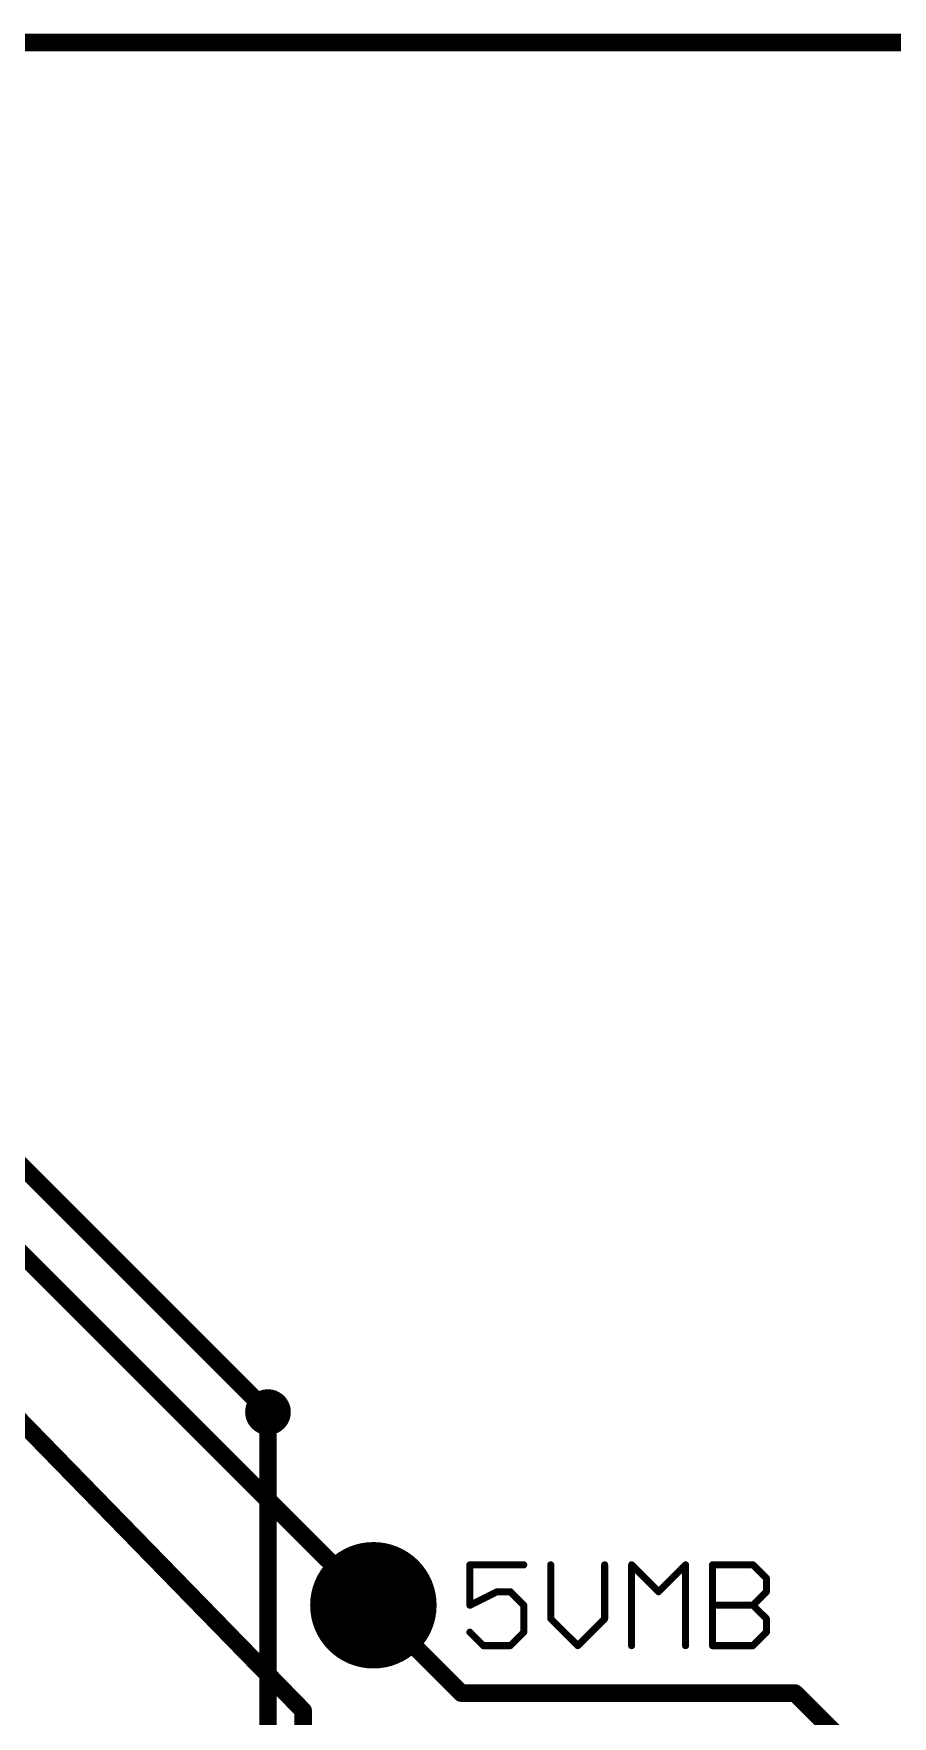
# Model space of a CAD drawing. Extents: x -18 to 144, y -21 to 125.
# Drawn here: x 54.52 to 66.94, y 27.86 to 52.2 of the extents above; entities that cross this region are included whole.
import ezdxf

# ---------------------------------------------------------------- set-up
doc = ezdxf.new("R2010")
doc.units = 0
for name, color, linetype in [('1', 251, 'CONTINUOUS'), ('15', 251, 'CONTINUOUS'), ('17', 1, 'CONTINUOUS'), ('18', 82, 'CONTINUOUS'), ('21', 253, 'CONTINUOUS'), ('23', 7, 'CONTINUOUS')]:
    doc.layers.add(name, color=color, linetype=linetype)

# ---------------------------------------------------------------- blocks, each defined once
blk = doc.blocks.new('ROUNDP')
at = {"const_width": 0.5}
blk.add_lwpolyline([(0, -0.25, 1), (0, 0.25, 1), (0, -0.25)], format="xyb", dxfattribs=at)
blk = doc.blocks.new('ROUNDV')
at = {"const_width": 0.5}
blk.add_lwpolyline([(0, -0.25, 1), (0, 0.25, 1), (0, -0.25)], format="xyb", dxfattribs=at)

msp = doc.modelspace()

# ---------------------------------------------------------------- linework, layer by layer
at = {"layer": '1', "const_width": 0.254}
for points in [[(57.912, 32.258), (57.912, 21.082)], [(60.706, 28.194), (59.436, 29.464)], [(65.532, 28.194), (60.706, 28.194)], [(66.294, 27.432), (65.532, 28.194)]]:
    msp.add_lwpolyline(points, dxfattribs=at)
at = {"layer": '1', "const_width": 0.127}
for points in [[(57.9755, 32.258, 1), (57.8485, 32.258)], [(59.4809, 29.5089, 1), (59.3911, 29.4191)], [(60.706, 28.2575, 1), (60.706, 28.1305)], [(60.6611, 28.1491, 1), (60.7509, 28.2389)], [(65.5769, 28.2389, 1), (65.4871, 28.1491)], [(65.532, 28.1305, 1), (65.532, 28.2575)]]:
    msp.add_lwpolyline(points, format="xyb", dxfattribs=at)
at = {"layer": '15', "const_width": 0.254}
for points in [[(76.2, 52.07), (38.608, 52.07)], [(49.53, 40.64), (57.912, 32.258)], [(49.022, 39.878), (59.436, 29.464)], [(58.42, 27.94), (48.514, 38.1)], [(58.42, 17.272), (58.42, 27.94)]]:
    msp.add_lwpolyline(points, dxfattribs=at)
at = {"layer": '15', "const_width": 0.127}
for points in [[(57.8671, 32.2131, 1), (57.9569, 32.3029)], [(59.3911, 29.4191, 1), (59.4809, 29.5089)], [(58.4835, 27.94, 1), (58.3565, 27.94)], [(58.3745, 27.8957, 1), (58.4655, 27.9843)]]:
    msp.add_lwpolyline(points, format="xyb", dxfattribs=at)
at = {"layer": '21', "const_width": 0.1016}
for points in [[(61.6106, 30.0492), (60.831, 30.0492)], [(60.831, 30.0492), (60.831, 29.4645)], [(62.0004, 30.0492), (62.0004, 29.2696)], [(62.78, 29.2696), (62.78, 30.0492)], [(63.1698, 28.8798), (63.1698, 30.0492)], [(63.1698, 30.0492), (63.5596, 29.6594)], [(63.5596, 29.6594), (63.9494, 30.0492)], [(63.9494, 30.0492), (63.9494, 28.8798)], [(64.3392, 28.8798), (64.3392, 30.0492)], [(64.3392, 30.0492), (64.9239, 30.0492)], [(64.9239, 30.0492), (65.1188, 29.8543)], [(60.831, 29.4645), (61.2208, 29.6594)], [(61.2208, 29.6594), (61.4157, 29.6594)], [(61.4157, 29.6594), (61.6106, 29.4645)], [(65.1188, 29.6594), (64.9239, 29.4645)], [(65.1188, 29.8543), (65.1188, 29.6594)], [(61.6106, 29.4645), (61.6106, 29.0747)], [(64.3392, 29.4645), (64.9239, 29.4645)], [(64.9239, 29.4645), (65.1188, 29.2696)], [(62.0004, 29.2696), (62.3902, 28.8798)], [(62.3902, 28.8798), (62.78, 29.2696)], [(65.1188, 29.2696), (65.1188, 29.0747)], [(61.0259, 28.8798), (60.831, 29.0747)], [(61.6106, 29.0747), (61.4157, 28.8798)], [(65.1188, 29.0747), (64.9239, 28.8798)], [(61.4157, 28.8798), (61.0259, 28.8798)], [(64.9239, 28.8798), (64.3392, 28.8798)]]:
    msp.add_lwpolyline(points, dxfattribs=at)
at = {"layer": '21', "const_width": 0.0508}
for points in [[(60.831, 30.0746, 1), (60.831, 30.0238)], [(60.8564, 30.0492, 1), (60.8056, 30.0492)], [(61.6106, 30.0238, 1), (61.6106, 30.0746)], [(62.0258, 30.0492, 1), (61.975, 30.0492)], [(62.8054, 30.0492, 1), (62.7546, 30.0492)], [(63.1878, 30.0672, 1), (63.1518, 30.0312)], [(63.1952, 30.0492, 1), (63.1444, 30.0492)], [(63.9748, 30.0492, 1), (63.924, 30.0492)], [(63.9674, 30.0312, 1), (63.9314, 30.0672)], [(64.3646, 30.0492, 1), (64.3138, 30.0492)], [(64.3392, 30.0746, 1), (64.3392, 30.0238)], [(64.9419, 30.0672, 1), (64.9059, 30.0312)], [(64.9239, 30.0238, 1), (64.9239, 30.0746)], [(61.2208, 29.6848, 1), (61.2208, 29.634)], [(61.2322, 29.6367, 1), (61.2094, 29.6821)], [(61.4337, 29.6774, 1), (61.3977, 29.6414)], [(61.4157, 29.634, 1), (61.4157, 29.6848)], [(63.5416, 29.6774, 1), (63.5776, 29.6414)], [(63.5416, 29.6414, 1), (63.5776, 29.6774)], [(65.1442, 29.8543, 1), (65.0934, 29.8543)], [(65.1008, 29.8363, 1), (65.1368, 29.8723)], [(65.1368, 29.6414, 1), (65.1008, 29.6774)], [(60.8196, 29.4872, 1), (60.8424, 29.4418)], [(60.8056, 29.4645, 1), (60.8564, 29.4645)], [(61.636, 29.4645, 1), (61.5852, 29.4645)], [(61.5926, 29.4465, 1), (61.6286, 29.4825)], [(64.3392, 29.4899, 1), (64.3392, 29.4391)], [(64.9419, 29.4825, 1), (64.9059, 29.4465)], [(64.9059, 29.4825, 1), (64.9419, 29.4465)], [(64.9239, 29.4391, 1), (64.9239, 29.4899)], [(65.0934, 29.6594, 1), (65.1442, 29.6594)], [(62.0184, 29.2876, 1), (61.9824, 29.2516)], [(61.975, 29.2696, 1), (62.0258, 29.2696)], [(62.7546, 29.2696, 1), (62.8054, 29.2696)], [(62.798, 29.2516, 1), (62.762, 29.2876)], [(65.1442, 29.2696, 1), (65.0934, 29.2696)], [(65.1008, 29.2516, 1), (65.1368, 29.2876)], [(60.849, 29.0927, 1), (60.813, 29.0567)], [(61.5852, 29.0747, 1), (61.636, 29.0747)], [(61.6286, 29.0567, 1), (61.5926, 29.0927)], [(65.0934, 29.0747, 1), (65.1442, 29.0747)], [(65.1368, 29.0567, 1), (65.1008, 29.0927)], [(61.0259, 28.9052, 1), (61.0259, 28.8544)], [(61.0079, 28.8618, 1), (61.0439, 28.8978)], [(61.3977, 28.8978, 1), (61.4337, 28.8618)], [(61.4157, 28.8544, 1), (61.4157, 28.9052)], [(62.3722, 28.8978, 1), (62.4082, 28.8618)], [(62.3722, 28.8618, 1), (62.4082, 28.8978)], [(63.1444, 28.8798, 1), (63.1952, 28.8798)], [(63.924, 28.8798, 1), (63.9748, 28.8798)], [(64.3392, 28.9052, 1), (64.3392, 28.8544)], [(64.3138, 28.8798, 1), (64.3646, 28.8798)], [(64.9059, 28.8978, 1), (64.9419, 28.8618)], [(64.9239, 28.8544, 1), (64.9239, 28.9052)]]:
    msp.add_lwpolyline(points, format="xyb", dxfattribs=at)
at = {"layer": '23'}
msp.add_point((59.436, 29.464), dxfattribs=at)

# ---------------------------------------------------------------- block references
at = {"layer": '17'}
for xscale, yscale in [(1.8288, 1.8288), (1.8288, 1.8288), (1.6002, 1.6002), (1.6002, 1.6002)]:
    msp.add_blockref('ROUNDP', (59.436, 29.464), dxfattribs=dict(at, xscale=xscale, yscale=yscale))
at = {"layer": '18', "xscale": 0.6604, "yscale": 0.6604}
msp.add_blockref('ROUNDV', (57.912, 32.258), dxfattribs=at)
msp.add_blockref('ROUNDV', (57.912, 32.258), dxfattribs=at)
msp.add_blockref('ROUNDV', (57.912, 32.258), dxfattribs=at)
msp.add_blockref('ROUNDV', (57.912, 32.258), dxfattribs=at)

doc.saveas('drawing.dxf')
